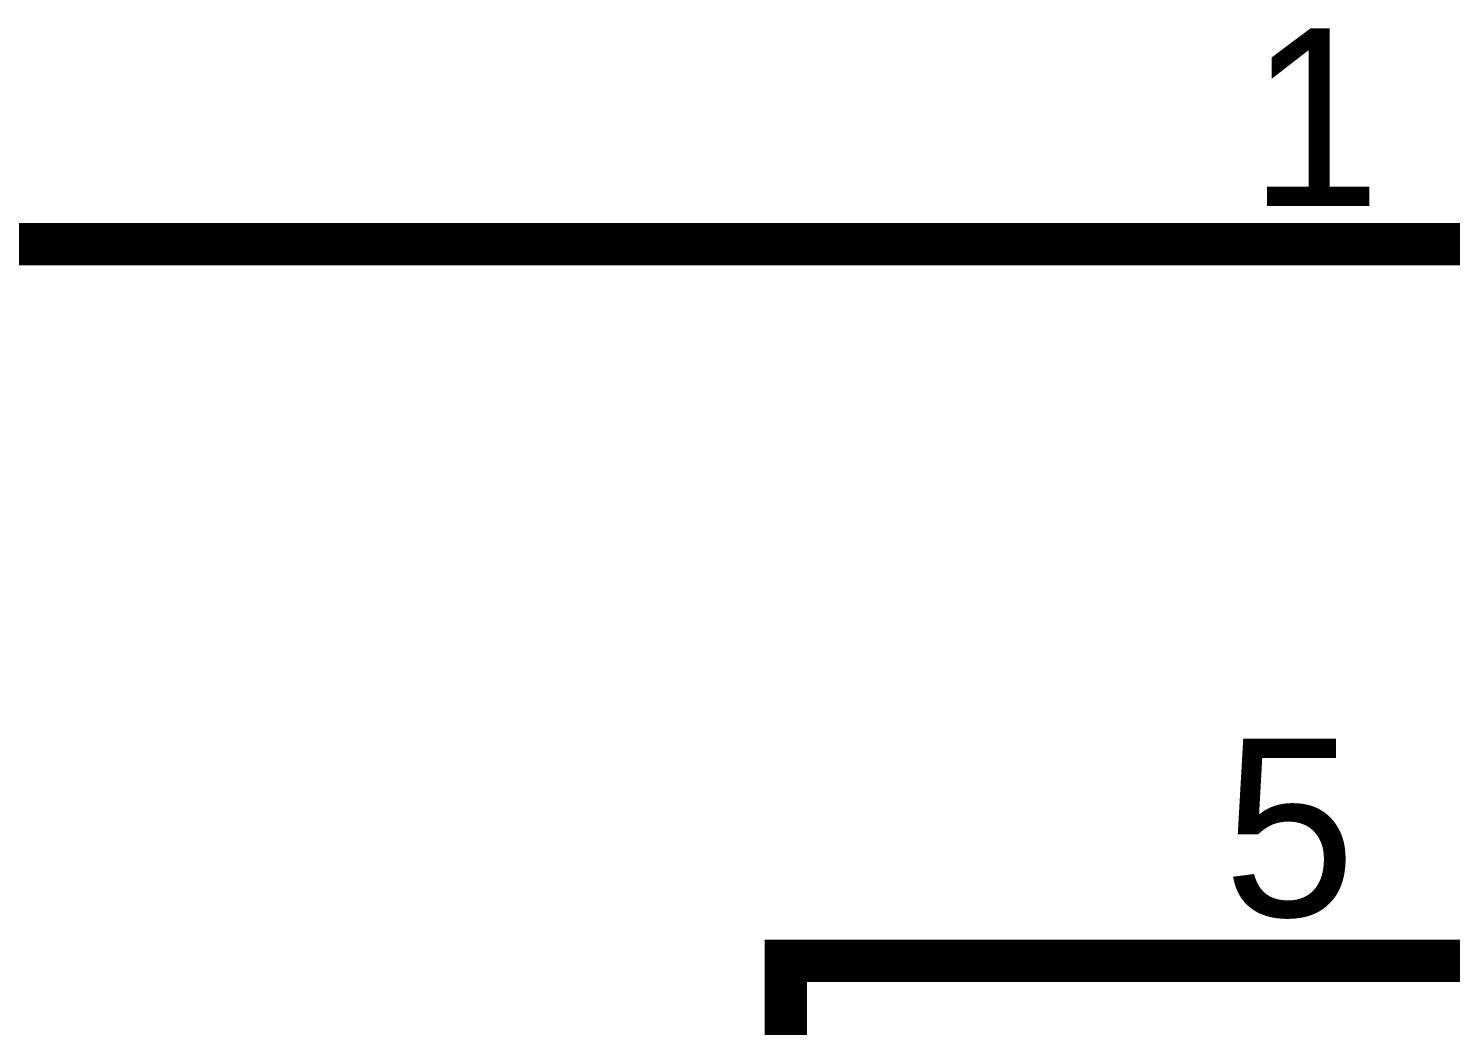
# Model space of a CAD drawing. Header units: inches. Extents: x 0 to 22.3, y 0 to 15.7.
# Drawn here: x 13.989 to 14.3854, y 13.7813 to 14.0593 of the extents above; entities that cross this region are included whole.
import ezdxf

# ---------------------------------------------------------------- set-up
doc = ezdxf.new("R2010")
doc.units = ezdxf.units.IN
doc.header["$MEASUREMENT"] = 0
doc.layers.add('Sheet', color=255, linetype='Continuous')

msp = doc.modelspace()

# ---------------------------------------------------------------- linework, layer by layer
at = {"layer": 'Sheet'}
for points in [[(14.30041, 13.99917, 0.0118, 0.0118, 0), (13.90037, 13.99917, 0.0118, 0.0118, 0), (13.90037, 13.79938, 0.0118, 0.0118, 0)], [(14.40032, 13.99917, 0.0118, 0.0118, 0), (14.30041, 13.99917, 0.0118, 0.0118, 0)], [(14.30041, 13.79938, 0.0118, 0.0118, 0), (14.20007, 13.79938, 0.0118, 0.0118, 0), (14.20007, 13.69949, 0.0118, 0.0118, 0)], [(14.40032, 13.79938, 0.0118, 0.0118, 0), (14.30041, 13.79938, 0.0118, 0.0118, 0)]]:
    msp.add_lwpolyline(points, format="xyseb", dxfattribs=at)

# ---------------------------------------------------------------- texts
for s, p in [('1', (14.32915, 14.00977)), ('5', (14.32207, 13.81176))]:
    msp.add_text(s, height=0.0495, dxfattribs=at).set_placement(p)

doc.saveas('drawing.dxf')
